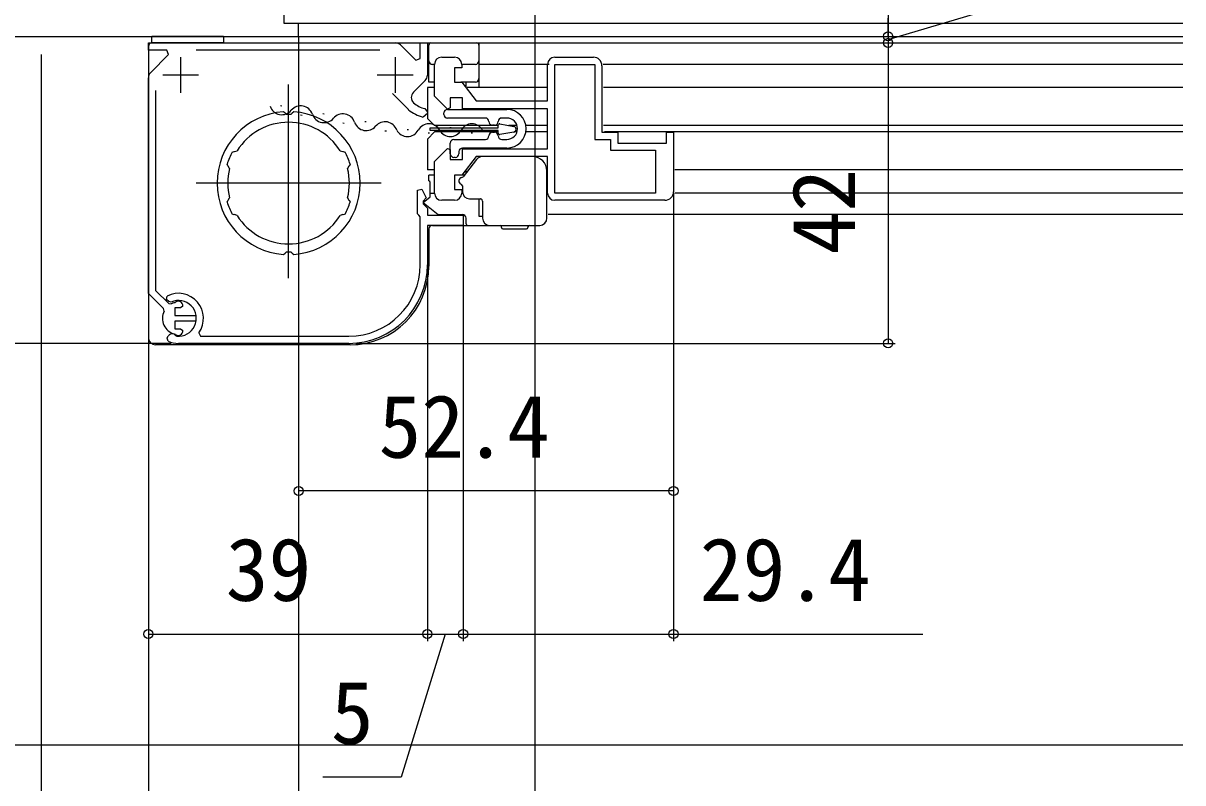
# Model space of a CAD drawing. Units: millimetres, scale not verified. Extents: x -525 to 525, y -783 to 778.
# Drawn here: x -240.5 to -78.4, y 133 to 239.1 of the extents above; entities that cross this region are included whole.
import ezdxf
from ezdxf.enums import TextEntityAlignment as Align

# ---------------------------------------------------------------- set-up
doc = ezdxf.new("R2010")
doc.units = ezdxf.units.MM
doc.header["$LTSCALE"] = 4
for name, color, linetype in [('0-3_YKK_11', 7, 'Continuous'), ('0-5_YKK_12', 2, 'Continuous'), ('0-6_YKK_13', 4, 'Continuous'), ('0-8_YKK_D', 6, 'Continuous'), ('0-A_YSS_K', 3, 'Continuous')]:
    doc.layers.add(name, color=color, linetype=linetype)
doc.styles.add('ＭＳ ゴシック', font='')
doc.styles.get('ＭＳ ゴシック').set_extended_font_data('MS Gothic')

msp = doc.modelspace()

# ---------------------------------------------------------------- linework, layer by layer
at = {"layer": '0-3_YKK_11'}
for p, q in [((-190.666, 235.4), (-216.334, 235.4)), ((-218.5, 234.4), (-218.5, 229.4)), ((-188.5, 234.4), (-188.5, 229.4)), ((-182, 234.4), (-180.2, 234.4)), ((-166.2, 234.4), (-160.8, 234.4)), ((-216, 231.9), (-221, 231.9)), ((-186, 231.9), (-191, 231.9)), ((-184.293, 231.157), (-185.962, 229.488)), ((-195.147, 214.765), (-194.973, 214.417)), ((-180.2, 214.4), (-182, 214.4)), ((-150.8, 214.4), (-166.2, 214.4)), ((-204.114, 206.825), (-203.9, 207.014)), ((-203.9, 207.014), (-203.694, 207.204)), ((-219.319, 200.089), (-219.192, 200.154)), ((-219.192, 195.645), (-219.319, 195.71)), ((-219.233, 195.52), (-219.027, 195.41)), ((-195, 194.4), (-218.8, 194.4))]:
    msp.add_line(p, q, dxfattribs=at)
for points in [[(-258, 351.3), (-258, 290.7), (-286, 290.7), (-286, 287.3), (-284.1, 287.3), (-283.6, 287.8), (-283.1, 288.3), (-258, 288.3), (-258, 237.3), (-256.5, 237.3), (-256.5, 224.8), (-258, 224.8), (-258, 222.3), (-254, 222.3), (-254, 237.3), (-202, 237.3), (-202, 239.1), (-204, 239.1), (-204, 247.3), (-207.3, 247.3)], [(-222.707, 232.218), (-220.172, 234.753), (-220.44, 235.4), (-223, 235.4), (-223, 236.4), (-188.464, 236.4)], [(-187.757, 236.107), (-185.617, 233.967), (-185, 234.222), (-185, 236.4), (-184, 236.4), (-184, 231.864)], [(-183, 215.4), (-183, 219.824), (-181.17, 221.653), (-180.8, 221.5), (-180.8, 220.1), (-179.1, 220.1), (-179.1, 221.6), (-167.2, 221.6), (-167.2, 227.2), (-179.1, 227.2), (-179.1, 228.7), (-180.8, 228.7), (-180.8, 227.299), (-181.17, 227.146), (-183, 228.975), (-183, 233.4)], [(-179.2, 233.4), (-179.2, 232.9), (-180.2, 232.9), (-180.2, 230.9), (-179.2, 230.9), (-177.2, 228.3), (-167.2, 228.3), (-167.2, 233.4)], [(-159.6, 233.2), (-159.6, 223.9), (-157.4, 223.9), (-157.4, 222.4), (-150.6, 222.4), (-150.6, 223.9), (-149.6, 223.9), (-149.6, 215.6)], [(-220.81, 198.911), (-220.866, 199.258), (-223, 201.392), (-223, 231.511)], [(-222, 229.734), (-222, 201.807), (-220.159, 199.965), (-219.812, 199.909)], [(-186.627, 227.057), (-186.643, 227.073), (-188.889, 229.319)], [(-184.378, 227.208), (-184, 226.723), (-184, 226.517), (-184.616, 226.031)], [(-203.694, 226.395), (-203.9, 226.585), (-204.114, 226.774)], [(-202.686, 226.774), (-202.9, 226.585), (-203.106, 226.395)], [(-211.281, 221.145), (-211.028, 221.233), (-210.967, 221.207), (-210.596, 221.323)], [(-196.204, 221.323), (-195.833, 221.207), (-195.772, 221.233), (-195.519, 221.145)], [(-167.2, 215.4), (-167.2, 220.5), (-177.2, 220.5), (-179.2, 217.9), (-180.2, 217.9), (-180.2, 215.9), (-179.2, 215.9), (-179.2, 215.4)], [(-211.653, 218.834), (-211.827, 219.182), (-211.888, 219.207), (-212.001, 219.45)], [(-194.799, 219.45), (-194.912, 219.207), (-194.973, 219.182), (-195.147, 218.834)], [(-185, 205.4), (-185, 212.1), (-185.2, 212.3), (-185.4, 212.5), (-185.4, 215.813), (-184.791, 215.963), (-184.155, 214.745), (-184.6, 214.3), (-184.6, 213.9), (-184, 213.3), (-184, 212.3), (-179, 212.3), (-179, 210.9), (-184, 210.9), (-184, 205.4)], [(-212.001, 214.149), (-211.888, 214.392), (-211.827, 214.417), (-211.653, 214.765)], [(-194.973, 214.417), (-194.912, 214.392), (-194.799, 214.149)], [(-210.596, 212.276), (-210.967, 212.392), (-211.028, 212.367), (-211.281, 212.454)], [(-195.519, 212.454), (-195.772, 212.367), (-195.833, 212.392), (-196.204, 212.276)], [(-203.106, 207.204), (-202.9, 207.014), (-202.686, 206.825)], [(-219.82, 200.182), (-220.154, 200.244), (-220.454, 200.544), (-220.378, 201.024)], [(-218.208, 199.6), (-218.504, 199.35), (-219.3, 199.35), (-219.3, 198.3), (-216.35, 198.3), (-216.35, 197.5), (-219.3, 197.5), (-219.3, 196.45), (-218.504, 196.45), (-218.208, 196.2)], [(-220.258, 194.718), (-220.393, 195.14), (-220.219, 195.442)], [(-215.946, 195.873), (-215.702, 195.4), (-195, 195.4)]]:
    msp.add_lwpolyline(points, dxfattribs=at)
msp.add_lwpolyline([(-166.2, 215.4), (-166.2, 233.4), (-160.6, 233.4), (-160.6, 222.9), (-158.4, 222.9), (-158.4, 221.4), (-152.1, 221.4), (-152.1, 215.4)], close=True, dxfattribs=at)
for centre, radius, start, end in [((-188.464, 235.4), 1, 45.00003, 90.00002), ((-182, 233.4), 1, 90.00001, 179.99999), ((-180.2, 233.4), 1, 0.00001, 89.99999), ((-166.2, 233.4), 1, 90.00001, 179.99999), ((-160.8, 233.2), 1.2, 0.00001, 89.99999), ((-222, 231.511), 1, 135.00003, 180.00002), ((-185, 231.864), 1, 315.00003, 0.00002), ((-185.255, 228.781), 1, 134.99998, 227.55575), ((-183.5, 230.7), 4.8, 229.35522, 256.55227), ((-183.5, 230.7), 3.6, 227.55576, 255.88303), ((-203.4, 216.8), 10, 94.09604, 265.90396), ((-203.4, 216.8), 9.6, 88.24271, 91.75729), ((-203.4, 216.8), 10, 274.09604, 85.90396), ((-203.4, 216.8), 8.5, 32.15412, 147.84588), ((-203.4, 216.8), 9, 151.12995, 162.87008), ((-203.4, 216.8), 9, 17.12992, 28.87005), ((-203.4, 216.8), 8.5, 166.15413, 193.84587), ((-203.4, 216.8), 8.5, 346.15413, 13.84587), ((-150.8, 215.6), 1.2, 270.00001, 359.99999), ((-203.4, 216.8), 9, 197.12993, 208.87006), ((-203.4, 216.8), 9, 331.12994, 342.87007), ((-182, 215.4), 1, 180.00001, 269.99999), ((-180.2, 215.4), 1, 270.00001, 359.99999), ((-166.2, 215.4), 1, 180.00001, 269.99999), ((-203.4, 216.8), 8.5, 212.15412, 327.84588), ((-203.4, 216.799), 9.6, 268.24271, 271.75729), ((-195, 205.4), 10, 270.00001, 359.99999), ((-195, 205.4), 11, 270.00001, 359.99999), ((-218.8, 197.9), 3.5, 324.62346, 116.79004), ((-218.8, 197.9), 2.5, 264.79931, 114.07518), ((-218.8, 197.9), 2.25, 103.33472, 116.7161), ((-218.8, 199.7), 0.6, 350.40593, 130.80443), ((-218.8, 197.9), 2.25, 153.2839, 256.66525), ((-218.8, 196.1), 0.6, 229.19557, 9.59407), ((-218.8, 197.9), 3.5, 245.37938, 270.00001), ((-219.699, 195.142), 0.6, 132.08483, 149.99979), ((-219.699, 195.142), 0.6, 38.9837, 132.08504)]:
    msp.add_arc(centre, radius, start, end, dxfattribs=at)
at = {"layer": '0-5_YKK_12'}
for p, q in [((-78.41, 239.1), (-202.5, 239.1)), ((-202.5, 237.3), (-78.41, 237.3)), ((-202.3, 236.4), (-78.41, 236.4)), ((-176.8, 236.4), (-176.8, 230.15)), ((-167, 233.4), (-176.8, 233.4)), ((-78.41, 233.4), (-159.417, 233.4)), ((-203.4, 203.516), (-203.4, 230.583)), ((-184, 230.15), (-184, 225.85)), ((-183, 230.15), (-184, 230.15)), ((-167.2, 230.15), (-178.423, 230.15)), ((-78.41, 230.15), (-159.4, 230.15)), ((-204.528, 227.649), (-204.331, 227.612)), ((-201.721, 226.346), (-201.524, 226.309)), ((-198.632, 226.537), (-198.435, 226.5)), ((-192.736, 225.426), (-192.539, 225.389)), ((-183, 224.85), (-184, 225.85)), ((-195.824, 225.235), (-195.628, 225.197)), ((-189.928, 224.123), (-189.732, 224.086)), ((-186.839, 224.314), (-186.643, 224.277)), ((-183, 223.95), (-184, 222.95)), ((-183.886, 223.82), (-183.686, 223.82)), ((-174.1, 224.85), (-183, 224.85)), ((-174.1, 223.95), (-183, 223.95)), ((-180.886, 224.58), (-180.686, 224.58)), ((-177.886, 223.82), (-177.686, 223.82)), ((-171.469, 224.85), (-172.605, 224.85)), ((-171.469, 223.95), (-171.884, 223.95)), ((-167.2, 224.85), (-170.238, 224.85)), ((-167.2, 223.95), (-170.238, 223.95)), ((-78.41, 224.85), (-159.4, 224.85)), ((-78.41, 223.95), (-159.267, 223.95)), ((-184, 222.95), (-184, 218.65)), ((-183, 218.65), (-184, 218.65)), ((-78.41, 218.65), (-149.4, 218.65)), ((-190.463, 216.8), (-216.337, 216.8)), ((-78.41, 215.4), (-149.417, 215.4)), ((-78.41, 212.4), (-167.098, 212.4))]:
    msp.add_line(p, q, dxfattribs=at)
for centre, start, end in [((-204.345, 228.081), 198.52635, 320.12126), ((-201.707, 225.877), 18.52635, 140.12126), ((-198.448, 226.969), 198.52635, 320.12126), ((-195.811, 224.766), 18.52635, 140.12126), ((-192.552, 225.858), 198.52635, 320.12126), ((-189.915, 223.654), 18.52635, 140.12126), ((-186.786, 225.038), 209.20254, 330.79746), ((-183.786, 223.362), 29.20254, 150.79746), ((-180.786, 225.038), 209.20254, 330.79746), ((-177.786, 223.362), 29.20254, 150.79746)]:
    msp.add_arc(centre, 1.718, start, end, dxfattribs=at)
at = {"layer": '0-6_YKK_13'}
for p, q in [((-223, 235.9), (-223, 195.2)), ((-222.5, 236.4), (-177.1, 236.4)), ((-183.8, 231.107), (-183.8, 236.1)), ((-183.8, 230.9), (-183.8, 236.1)), ((-183.8, 230.9), (-183.8, 233.4)), ((-183, 233.4), (-183.3, 233.4)), ((-177.3, 233.4), (-179.2, 233.4)), ((-183.8, 230.9), (-183.8, 231.538)), ((-183, 230.9), (-183.8, 230.9)), ((-177.3, 230.9), (-179.347, 230.9)), ((-178.6, 230.15), (-178.6, 230.9)), ((-181.2, 227.1), (-172.9, 227.1)), ((-180.468, 227.1), (-172.9, 227.1)), ((-181.7, 226.4), (-181.7, 226.6)), ((-175.9, 225.9), (-181.2, 225.9)), ((-172.9, 225.9), (-173.6, 225.9)), ((-174.6, 224.9), (-174.9, 224.9)), ((-174.9, 223.9), (-174.6, 223.9)), ((-174.1, 223.783), (-174.1, 224.133)), ((-173.864, 225.08), (-171.928, 224.726)), ((-171.928, 223.939), (-173.864, 223.586)), ((-180.8, 220.9), (-180.8, 222.4)), ((-180.3, 222.9), (-175.9, 222.9)), ((-173.6, 222.9), (-172.9, 222.9)), ((-179.6, 221.2), (-179.6, 220.9)), ((-172.9, 221.7), (-179.1, 221.7)), ((-169.298, 220.5), (-176.344, 220.5)), ((-180.1, 220.4), (-180.3, 220.4)), ((-177.132, 220.115), (-179.02, 217.699)), ((-183.8, 217.1), (-183.8, 217.9)), ((-183, 217.9), (-183.8, 217.9)), ((-178.863, 217.9), (-179.9, 217.9)), ((-178.6, 218.237), (-178.6, 218.65)), ((-167.298, 216.633), (-167.298, 218.5)), ((-183.6, 214.9), (-183.6, 216.9)), ((-179.105, 216.421), (-179.098, 216.358)), ((-179.098, 216.358), (-179.098, 215.6)), ((-167.298, 215.484), (-167.298, 216.633)), ((-184.6, 214.1), (-183.6, 214.9)), ((-184.6, 214.1), (-182.5, 212.4)), ((-183.6, 215.4), (-183, 215.4)), ((-179.2, 215.4), (-179.078, 215.4)), ((-178.098, 214.6), (-176.598, 214.6)), ((-176.298, 214.3), (-176.298, 211.9)), ((-167.298, 211.9), (-167.298, 215.484)), ((-182.5, 212.4), (-179.1, 212.4)), ((-183.3, 210.9), (-174.3, 210.9)), ((-178.6, 211.1), (-178.6, 211.9)), ((-175.298, 210.9), (-168.298, 210.9)), ((-183.8, 210.4), (-183.8, 205.2)), ((-173.651, 210.6), (-173.651, 210.7)), ((-173.451, 210.4), (-171.798, 210.4)), ((-171.798, 210.4), (-170.144, 210.4)), ((-169.944, 210.7), (-169.944, 210.6)), ((-194.8, 194.2), (-222, 194.2))]:
    msp.add_line(p, q, dxfattribs=at)
msp.add_lwpolyline([(-222.5, 236.4), (-222.5, 237.32), (-212.5, 237.32), (-212.5, 236.4)], close=True, dxfattribs=at)
for points in [[(-174.1, 224.133), (-183.6, 224.133), (-183.6, 224.533), (-174.1, 224.533), (-174.1, 224.883)], [(-176.8, 214.6), (-176.8, 212.2), (-176.298, 212.2)]]:
    msp.add_lwpolyline(points, dxfattribs=at)
for centre, radius, start, end in [((-222.5, 235.9), 0.5, 90, 180), ((-183.5, 236.1), 0.3, 90, 180), ((-177.1, 236.1), 0.3, 360, 90), ((-183.3, 233.9), 0.5, 180, 270), ((-177.3, 233.9), 0.5, 270, 360), ((-177.3, 231.4), 0.5, 270, 360), ((-181.2, 226.6), 0.5, 90, 180), ((-172.9, 224.4), 2.7, 0, 90), ((-181.2, 226.4), 0.5, 180, 270), ((-175.9, 225.4), 0.5, 360, 90), ((-174.9, 225.4), 0.5, 180, 270), ((-174.6, 225.4), 0.5, 270, 0), ((-173.6, 225.4), 0.5, 90, 180), ((-172.9, 224.4), 1.5, 0, 90), ((-174.9, 223.4), 0.5, 90, 180), ((-174.6, 223.4), 0.5, 0, 90), ((-173.9, 224.883), 0.2, 79.65887, 180), ((-173.9, 223.783), 0.2, 180, 280.34113), ((-172.9, 224.4), 2.7, 270, 0), ((-172.9, 224.4), 1.5, 270, 0), ((-172, 224.333), 0.4, 280.34113, 79.65887), ((-180.3, 222.4), 0.5, 90, 180), ((-175.9, 223.4), 0.5, 270, 360), ((-173.6, 223.4), 0.5, 180, 270), ((-180.3, 220.9), 0.5, 180, 270), ((-180.1, 220.9), 0.5, 270, 360), ((-179.1, 221.2), 0.5, 90, 180), ((-176.344, 219.5), 1, 90, 142), ((-169.298, 218.5), 2, 0, 90), ((-179.098, 217.1), 0.5, 101.44555, 247.97569), ((-179.257, 217.884), 0.3, 281.44555, 322), ((-183.8, 216.9), 0.2, 360, 90), ((-179.398, 216.358), 0.3, 12.23345, 67.97569), ((-178.098, 215.6), 1, 180, 270), ((-176.598, 214.3), 0.3, 65.66023, 90), ((-176.598, 214.3), 0.3, 0, 65.66023), ((-179.1, 211.9), 0.5, 360, 90), ((-183.3, 210.4), 0.5, 90, 180), ((-178.4, 211.1), 0.2, 180, 270), ((-175.298, 211.9), 1, 180, 270), ((-173.851, 210.7), 0.2, 0, 90), ((-169.744, 210.7), 0.2, 90, 180), ((-168.298, 211.9), 1, 270, 0), ((-173.451, 210.6), 0.2, 180, 270), ((-170.144, 210.6), 0.2, 270, 0), ((-194.8, 205.2), 11, 270, 360), ((-222, 195.2), 1, 180, 270)]:
    msp.add_arc(centre, radius, start, end, dxfattribs=at)
at = {"layer": '0-8_YKK_D'}
for p, q in [((-119.6, 352.3), (-119.6, 237.3)), ((-169, 251.745), (-169, 77.3)), ((-119.6, 237.3), (-119.6, 239.85)), ((-202, 237.2), (-202, 97.3)), ((-202, 237.2), (-202, 172.778)), ((-202, 236.8), (-202, 77.3)), ((-138.6, 237.3), (-118.6, 237.3)), ((-138.6, 237.3), (-118.6, 237.3)), ((-119.6, 237.3), (-119.6, 236.4)), ((-119.6, 237.3), (-119.6, 236.4)), ((-138.6, 236.4), (-118.6, 236.4)), ((-138.6, 236.4), (-118.6, 236.4)), ((-119.6, 236.4), (-119.6, 233.85)), ((-119.6, 236.4), (-119.6, 194.4)), ((-238, 234.798), (-238, 77.3)), ((-238, 234.798), (-238, 17.3)), ((-238, 233.798), (-238, 17.3)), ((-202, 233.119), (-202, 77.3)), ((-149.6, 215.4), (-149.6, 172.778)), ((-149.6, 214.6), (-149.6, 152.778)), ((-179, 212), (-179, 152.778)), ((-179, 210.2), (-179, 152.778)), ((-184, 206.2), (-184, 152.778)), ((-184, 206.2), (-184, 152.778)), ((-223, 202.812), (-223, 152.778)), ((-223, 201.293), (-223, 117.3)), ((-223, 200.517), (-223, 117.3)), ((-219.8, 194.4), (-307, 194.4)), ((-194, 194.4), (-118.6, 194.4)), ((-149.6, 173.778), (-202, 173.778)), ((-223, 153.778), (-184, 153.778)), ((-184, 153.778), (-179, 153.778))]:
    msp.add_line(p, q, dxfattribs=at)
for points in [[(-119.6, 236.85), (-97.6, 243.45), (-97.6, 266.882)], [(-181.5, 153.778), (-187.659, 133.778), (-198.614, 133.778)], [(-179, 153.778), (-149.6, 153.778), (-114.755, 153.778)]]:
    msp.add_lwpolyline(points, dxfattribs=at)
for centre in [(-119.6, 237.3), (-119.6, 237.3), (-119.6, 236.4), (-119.6, 236.4), (-119.6, 194.4), (-202, 173.778), (-149.6, 173.778), (-223, 153.778), (-184, 153.778), (-184, 153.778), (-179, 153.778), (-179, 153.778), (-149.6, 153.778)]:
    msp.add_circle(centre, 0.637, dxfattribs=at)
at = {"layer": '0-A_YSS_K'}
msp.add_line((-258.003, 138.3), (-78.41, 138.3), dxfattribs=at)

# ---------------------------------------------------------------- texts
at = {"layer": '0-8_YKK_D', "style": 'ＭＳ ゴシック'}
msp.add_text('42', height=8.798, rotation=90, dxfattribs=at).set_placement((-121.6, 206.809), align=Align.BOTTOM_LEFT)
for s, p in [('52.4', (-190.834, 175.778)), ('39', (-212.193, 155.778)), ('29.4', (-145.936, 155.778)), ('5', (-197.5, 135.778))]:
    msp.add_text(s, height=8.798, dxfattribs=at).set_placement(p, align=Align.BOTTOM_LEFT)

doc.saveas('drawing.dxf')
